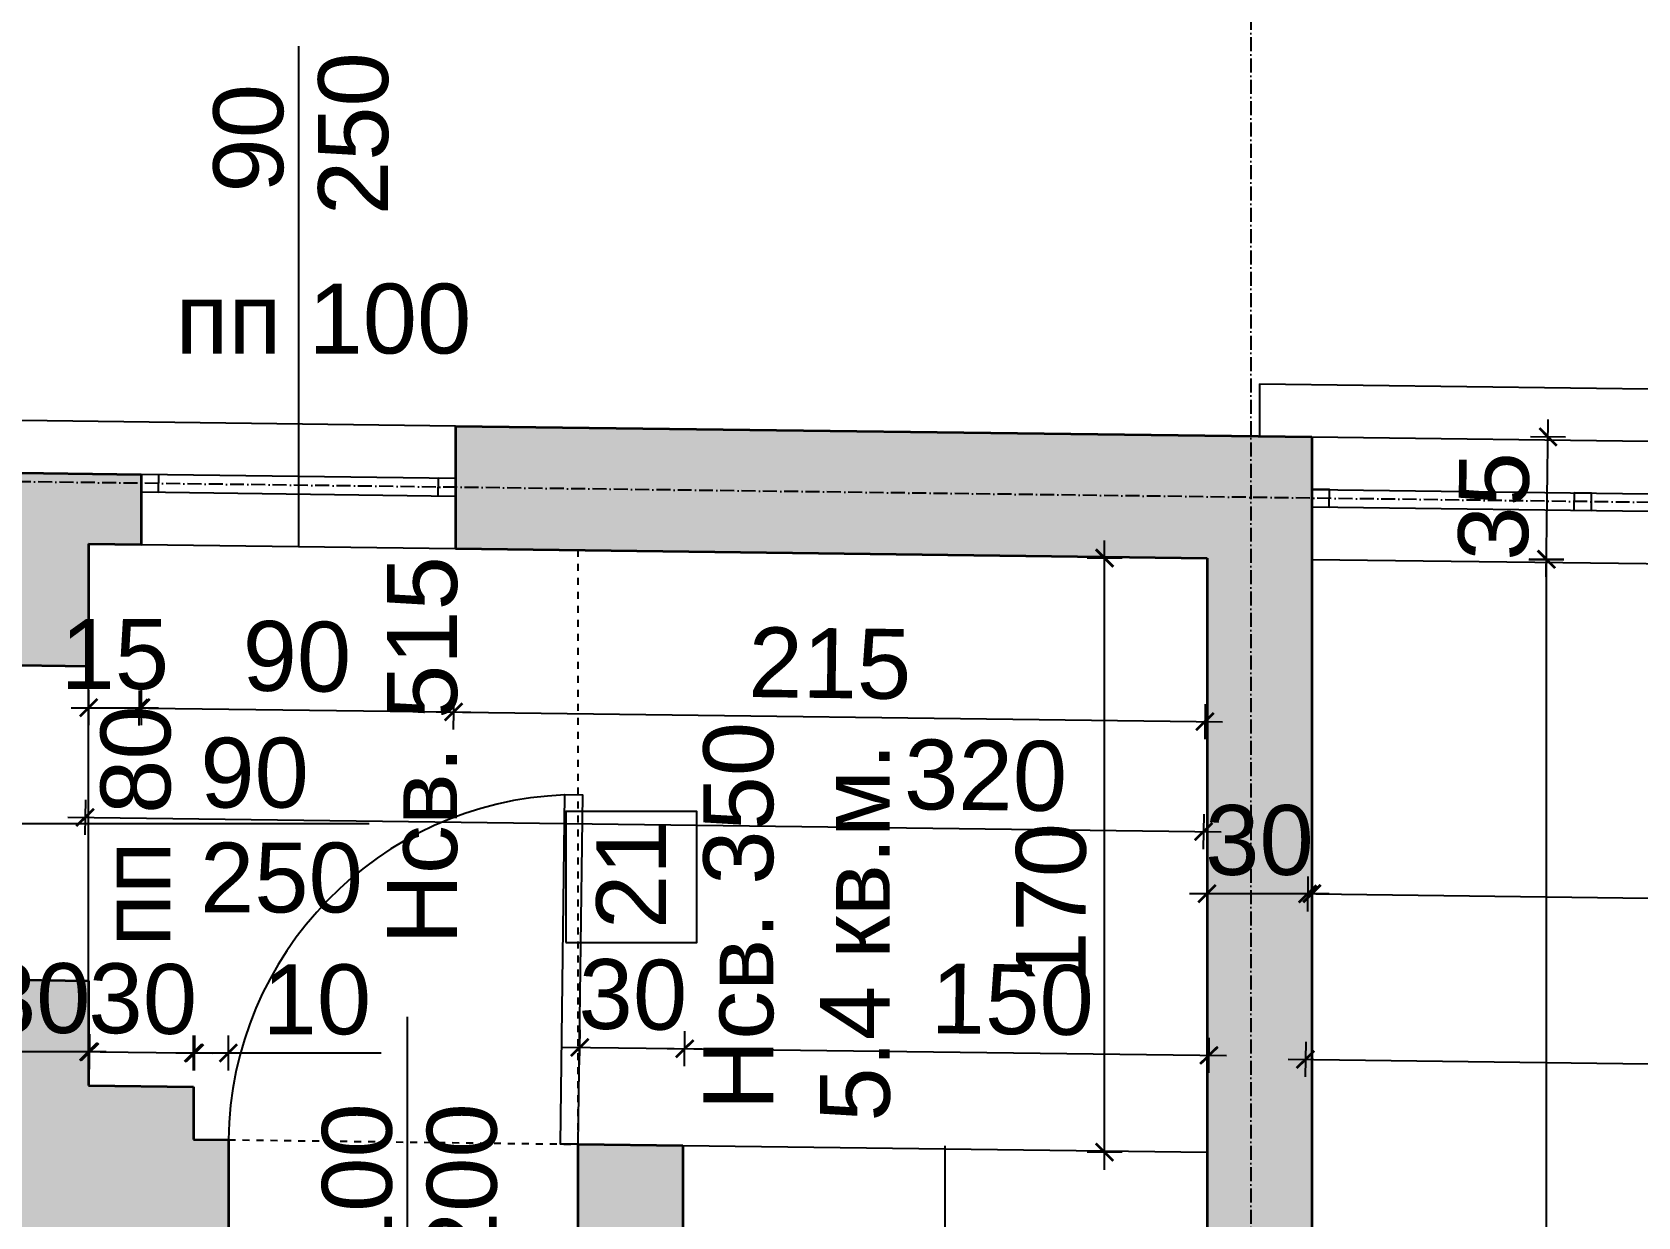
# Model space of a CAD drawing. Header units: inches. Extents: x -72385 to 39588, y -6525 to 66685.
# Drawn here: x -51733.5 to -51274.1, y 16892.3 to 17231.2 of the extents above; entities that cross this region are included whole.
import ezdxf

# ---------------------------------------------------------------- set-up
doc = ezdxf.new("R2010")
doc.units = ezdxf.units.IN
doc.header["$MEASUREMENT"] = 0
doc.linetypes.add('DashDot', pattern=[0.6, 0.4, -0.1, 0, -0.1])
doc.linetypes.add('Hidden', pattern=[0.4, 0.2, -0.2])
for name, color, linetype, lineweight in [('Врати', 251, 'Continuous', 25), ('Изгледни линии', 253, 'Continuous', 25), ('Надписи Hсв', 252, 'Continuous', 25), ('Надписи врати', 252, 'Continuous', 25), ('Надписи коти външни', 252, 'Continuous', 25), ('Надписи коти вътрешни', 252, 'Continuous', 25), ('Надписи номера на пом.', 252, 'Continuous', 25), ('Надписи площ', 252, 'Continuous', 25), ('Надписи прозорци', 252, 'Continuous', 25), ('Оси', 252, 'DashDot', 25), ('Прозорци', 251, 'Continuous', 25), ('Пунктир', 253, 'Hidden', 25), ('Разрезни линии', 7, 'Continuous', 35), ('Щрих стени', 254, 'Continuous', 25)]:
    doc.layers.add(name, color=color, linetype=linetype, lineweight=lineweight)
doc.styles.add('Arial Regular', font='arial.ttf')
doc.styles.get("Standard").update_dxf_attribs({"font": 'arial.ttf'})
doc.dimstyles.new('Annotative', dxfattribs={"dimscale": 0, "dimtxt": 20, "dimasz": 5, "dimexe": 5, "dimexo": 5, "dimgap": 5, "dimtad": 1, "dimdec": 0, "dimzin": 0, "dimdsep": 46, "dimtxsty": 'Standard', "dimblk": 'ARCHTICK', "dimcen": 5, "dimdle": 5, "dimadec": 0, "dimazin": 0, "dimtfac": 1, "dimtdec": 0, "dimtofl": 0, "dimtmove": 0, "dimatfit": 3, "dimldrblk": 'ARCHTICK', "dimfxl": 5, "dimfxlon": 1, "dimtolj": 1, "dimtzin": 0, "dimarcsym": 1})

# ---------------------------------------------------------------- blocks, each defined once
blk = doc.blocks.new('_ArchTick')
at = {"color": 0, "linetype": 'ByBlock', "const_width": 0.15}
blk.add_lwpolyline([(-0.5, -0.5), (0.5, 0.5)], dxfattribs=at)
blk = doc.blocks.new('*D8213')
at = {"layer": 'Defpoints', "color": 0, "ltscale": 50, "transparency": 16777216}
for p in [(-51426.66, 17080.77), (-51397.34, 17080.77), (-51397.34, 16910.76)]:
    blk.add_point(p, dxfattribs=at)
at = {"layer": 'Надписи коти вътрешни', "color": 0, "lineweight": -2, "ltscale": 50, "transparency": 16777216}
for p, q in [((-51426.66, 16905.76), (-51426.66, 17085.77)), ((-51421.66, 17080.77), (-51431.66, 17080.77)), ((-51421.66, 16910.76), (-51431.66, 16910.76))]:
    blk.add_line(p, q, dxfattribs=at)
at = {"layer": 'Надписи коти вътрешни', "color": 0, "lineweight": -2, "ltscale": 50, "transparency": 16777216, "xscale": 5, "yscale": 5, "zscale": 5}
for p, rotation in [((-51426.66, 17080.77), 90), ((-51426.66, 16910.76), 270)]:
    blk.add_blockref('_ArchTick', p, dxfattribs=dict(at, rotation=rotation))
at = {"layer": 'Надписи коти вътрешни', "color": 0, "ltscale": 50, "transparency": 16777216, "insert": (-51441.87, 16981.67), "char_height": 20, "attachment_point": 5, "rotation": 90}
blk.add_mtext('\\A1;170', dxfattribs=at)
blk = doc.blocks.new('*D488')
at = {"layer": 'Defpoints', "color": 0, "ltscale": 50, "transparency": 16777216}
for p in [(-51717.34, 17084.85), (-51702.34, 17084.66), (-51702.34, 17037.94)]:
    blk.add_point(p, dxfattribs=at)
at = {"layer": 'Надписи коти вътрешни', "color": 0, "lineweight": -2, "ltscale": 50, "transparency": 16777216}
for p, q in [((-51717.34, 17042.94), (-51717.34, 17032.94)), ((-51702.34, 17042.94), (-51702.34, 17032.94)), ((-51722.34, 17037.94), (-51697.34, 17037.94))]:
    blk.add_line(p, q, dxfattribs=at)
at = {"layer": 'Надписи коти вътрешни', "color": 0, "lineweight": -2, "ltscale": 50, "transparency": 16777216, "xscale": 5, "yscale": 5, "zscale": 5, "rotation": 180}
blk.add_blockref('_ArchTick', (-51717.34, 17037.94), dxfattribs=at)
at = {"layer": 'Надписи коти вътрешни', "color": 0, "lineweight": -2, "ltscale": 50, "transparency": 16777216, "xscale": 5, "yscale": 5, "zscale": 5}
blk.add_blockref('_ArchTick', (-51702.34, 17037.94), dxfattribs=at)
at = {"layer": 'Надписи коти вътрешни', "color": 0, "ltscale": 50, "transparency": 16777216, "insert": (-51709.84, 17053.15), "char_height": 20, "attachment_point": 5}
blk.add_mtext('\\A1;15', dxfattribs=at)
blk = doc.blocks.new('*D4438')
at = {"layer": 'Defpoints', "color": 0, "ltscale": 50, "transparency": 16777216}
for p in [(-51702.34, 17084.66), (-51612.34, 17083.51), (-51612.93, 17036.73)]:
    blk.add_point(p, dxfattribs=at)
at = {"layer": 'Надписи коти вътрешни', "color": 0, "lineweight": -2, "ltscale": 50, "transparency": 16777216}
for p, q in [((-51702.87, 17042.88), (-51703, 17032.88)), ((-51612.87, 17041.73), (-51613, 17031.73)), ((-51707.93, 17037.94), (-51607.93, 17036.67))]:
    blk.add_line(p, q, dxfattribs=at)
at = {"layer": 'Надписи коти вътрешни', "color": 0, "lineweight": -2, "ltscale": 50, "transparency": 16777216, "xscale": 5, "yscale": 5, "zscale": 5}
for p, rotation in [((-51702.93, 17037.88), 179.2706286525487), ((-51612.93, 17036.73), 359.2706286525487)]:
    blk.add_blockref('_ArchTick', p, dxfattribs=dict(at, rotation=rotation))
at = {"layer": 'Надписи коти вътрешни', "color": 0, "ltscale": 50, "transparency": 16777216, "insert": (-51657.74, 17052.51), "char_height": 20, "attachment_point": 5, "rotation": 359.2706}
blk.add_mtext('\\A1;90', dxfattribs=at)
blk = doc.blocks.new('*D4439')
at = {"layer": 'Defpoints', "color": 0, "ltscale": 50, "transparency": 16777216}
for p in [(-51612.34, 17083.51), (-51397.34, 17080.77), (-51397.93, 17033.99)]:
    blk.add_point(p, dxfattribs=at)
at = {"layer": 'Надписи коти вътрешни', "color": 0, "lineweight": -2, "ltscale": 50, "transparency": 16777216}
for p, q in [((-51612.87, 17041.73), (-51613, 17031.73)), ((-51617.93, 17036.79), (-51392.93, 17033.93)), ((-51397.87, 17038.99), (-51398, 17028.99))]:
    blk.add_line(p, q, dxfattribs=at)
at = {"layer": 'Надписи коти вътрешни', "color": 0, "lineweight": -2, "ltscale": 50, "transparency": 16777216, "xscale": 5, "yscale": 5, "zscale": 5}
for p, rotation in [((-51612.93, 17036.73), 179.2706286525471), ((-51397.93, 17033.99), 359.2706286525471)]:
    blk.add_blockref('_ArchTick', p, dxfattribs=dict(at, rotation=rotation))
at = {"layer": 'Надписи коти вътрешни', "color": 0, "ltscale": 50, "transparency": 16777216, "insert": (-51505.24, 17050.57), "char_height": 20, "attachment_point": 5, "rotation": 359.2706}
blk.add_mtext('\\A1;215', dxfattribs=at)
blk = doc.blocks.new('*D8214')
at = {"layer": 'Defpoints', "color": 0, "ltscale": 50, "transparency": 16777216}
for p in [(-51717.34, 17084.85), (-51397.34, 17080.77), (-51398.33, 17002.49)]:
    blk.add_point(p, dxfattribs=at)
at = {"layer": 'Надписи коти вътрешни', "color": 0, "lineweight": -2, "ltscale": 50, "transparency": 16777216}
for p, q in [((-51718.27, 17011.56), (-51718.4, 17001.56)), ((-51723.33, 17006.62), (-51393.33, 17002.42)), ((-51398.27, 17007.49), (-51398.4, 16997.49))]:
    blk.add_line(p, q, dxfattribs=at)
at = {"layer": 'Надписи коти вътрешни', "color": 0, "lineweight": -2, "ltscale": 50, "transparency": 16777216, "xscale": 5, "yscale": 5, "zscale": 5}
for p, rotation in [((-51718.33, 17006.56), 179.2706286525475), ((-51398.33, 17002.49), 359.2706286525474)]:
    blk.add_blockref('_ArchTick', p, dxfattribs=dict(at, rotation=rotation))
at = {"layer": 'Надписи коти вътрешни', "color": 0, "ltscale": 50, "transparency": 16777216, "insert": (-51460.67, 17018.5), "char_height": 20, "attachment_point": 5, "rotation": 359.2706}
blk.add_mtext('\\A1;320', dxfattribs=at)
blk = doc.blocks.new('*D536')
at = {"layer": 'Defpoints', "color": 0, "ltscale": 50, "transparency": 16777216}
for p in [(-51367.34, 17080.39), (-47202.34, 17027.37), (-47204.16, 16884.3)]:
    blk.add_point(p, dxfattribs=at)
at = {"layer": 'Надписи коти вътрешни', "color": 0, "lineweight": -2, "ltscale": 50, "transparency": 16777216}
for p, q in [((-51369.1, 16942.32), (-51369.22, 16932.32)), ((-51374.16, 16937.39), (-47199.16, 16884.24)), ((-47204.1, 16889.3), (-47204.22, 16879.3))]:
    blk.add_line(p, q, dxfattribs=at)
at = {"layer": 'Надписи коти вътрешни', "color": 0, "lineweight": -2, "ltscale": 50, "transparency": 16777216, "xscale": 5, "yscale": 5, "zscale": 5}
for p, rotation in [((-51369.16, 16937.32), 179.2706286525473), ((-47204.16, 16884.3), 359.2706286525473)]:
    blk.add_blockref('_ArchTick', p, dxfattribs=dict(at, rotation=rotation))
at = {"layer": 'Надписи коти вътрешни', "color": 0, "ltscale": 50, "transparency": 16777216, "insert": (-49286.47, 16926.02), "char_height": 20, "attachment_point": 5, "rotation": 359.2706}
blk.add_mtext('\\A1;4165', dxfattribs=at)
blk = doc.blocks.new('*D537')
at = {"layer": 'Defpoints', "color": 0, "ltscale": 50, "transparency": 16777216}
for p in [(-51367.34, 17080.39), (-51102.34, 17077.02), (-51103.56, 16981.31)]:
    blk.add_point(p, dxfattribs=at)
at = {"layer": 'Надписи коти вътрешни', "color": 0, "lineweight": -2, "ltscale": 50, "transparency": 16777216}
for p, q in [((-51368.49, 16989.68), (-51368.62, 16979.68)), ((-51103.49, 16986.31), (-51103.62, 16976.31)), ((-51373.56, 16984.75), (-51098.56, 16981.24))]:
    blk.add_line(p, q, dxfattribs=at)
at = {"layer": 'Надписи коти вътрешни', "color": 0, "lineweight": -2, "ltscale": 50, "transparency": 16777216, "xscale": 5, "yscale": 5, "zscale": 5}
for p, rotation in [((-51368.56, 16984.68), 179.270628652547), ((-51103.56, 16981.31), 359.270628652547)]:
    blk.add_blockref('_ArchTick', p, dxfattribs=dict(at, rotation=rotation))
at = {"layer": 'Надписи коти вътрешни', "color": 0, "ltscale": 50, "transparency": 16777216, "insert": (-51235.86, 16998.21), "char_height": 20, "attachment_point": 5, "rotation": 359.2706}
blk.add_mtext('\\A1;265', dxfattribs=at)
blk = doc.blocks.new('*D4460')
at = {"layer": 'Defpoints', "color": 0, "ltscale": 50, "transparency": 16777216}
for p in [(-51367.34, 17080.39), (-51300.22, 17080.39), (-51367.34, 16537.85)]:
    blk.add_point(p, dxfattribs=at)
at = {"layer": 'Надписи коти вътрешни', "color": 0, "lineweight": -2, "ltscale": 50, "transparency": 16777216}
for p, q in [((-51300.22, 16532.85), (-51300.22, 17085.39)), ((-51305.22, 17080.39), (-51295.22, 17080.39)), ((-51305.22, 16537.85), (-51295.22, 16537.85))]:
    blk.add_line(p, q, dxfattribs=at)
at = {"layer": 'Надписи коти вътрешни', "color": 0, "lineweight": -2, "ltscale": 50, "transparency": 16777216, "xscale": 5, "yscale": 5, "zscale": 5}
for p, rotation in [((-51300.22, 17080.39), 90), ((-51300.22, 16537.85), 270)]:
    blk.add_blockref('_ArchTick', p, dxfattribs=dict(at, rotation=rotation))
at = {"layer": 'Надписи коти вътрешни', "color": 0, "ltscale": 50, "transparency": 16777216, "insert": (-51315.44, 16809.12), "char_height": 20, "attachment_point": 5, "rotation": 90}
blk.add_mtext('\\A1;543', dxfattribs=at)
blk = doc.blocks.new('*D7645')
at = {"layer": 'Defpoints', "color": 0, "ltscale": 50, "transparency": 16777216}
for p in [(-51687.02, 16939.16), (-51717.34, 16914.26), (-51687.34, 16913.88)]:
    blk.add_point(p, dxfattribs=at)
at = {"layer": 'Надписи коти вътрешни', "color": 0, "lineweight": -2, "ltscale": 50, "transparency": 16777216}
for p, q in [((-51717.08, 16934.54), (-51716.95, 16944.54)), ((-51687.08, 16934.16), (-51686.95, 16944.16)), ((-51722.02, 16939.6), (-51682.02, 16939.09))]:
    blk.add_line(p, q, dxfattribs=at)
at = {"layer": 'Надписи коти вътрешни', "color": 0, "lineweight": -2, "ltscale": 50, "transparency": 16777216, "xscale": 5, "yscale": 5, "zscale": 5}
for p, rotation in [((-51717.02, 16939.54), 179.2706286525463), ((-51687.02, 16939.16), 359.2706286525462)]:
    blk.add_blockref('_ArchTick', p, dxfattribs=dict(at, rotation=rotation))
at = {"layer": 'Надписи коти вътрешни', "color": 0, "ltscale": 50, "transparency": 16777216, "insert": (-51701.82, 16954.57), "char_height": 20, "attachment_point": 5, "rotation": 359.2706}
blk.add_mtext('\\A1;30', dxfattribs=at)
blk = doc.blocks.new('*D7644')
at = {"layer": 'Defpoints', "color": 0, "ltscale": 50, "transparency": 16777216}
for p in [(-51677.33, 16939.16), (-51687.34, 16898.88), (-51677.33, 16898.88)]:
    blk.add_point(p, dxfattribs=at)
at = {"layer": 'Надписи коти вътрешни', "color": 0, "lineweight": -2, "ltscale": 50, "transparency": 16777216}
for p, q in [((-51687.34, 16934.16), (-51687.34, 16944.16)), ((-51677.33, 16934.16), (-51677.33, 16944.16)), ((-51692.34, 16939.16), (-51677.33, 16939.16)), ((-51677.33, 16939.16), (-51633.68, 16939.16))]:
    blk.add_line(p, q, dxfattribs=at)
at = {"layer": 'Надписи коти вътрешни', "color": 0, "lineweight": -2, "ltscale": 50, "transparency": 16777216, "xscale": 5, "yscale": 5, "zscale": 5, "rotation": 180}
blk.add_blockref('_ArchTick', (-51687.34, 16939.16), dxfattribs=at)
at = {"layer": 'Надписи коти вътрешни', "color": 0, "lineweight": -2, "ltscale": 50, "transparency": 16777216, "xscale": 5, "yscale": 5, "zscale": 5}
blk.add_blockref('_ArchTick', (-51677.33, 16939.16), dxfattribs=at)
at = {"layer": 'Надписи коти вътрешни', "color": 0, "ltscale": 50, "transparency": 16777216, "insert": (-51652.03, 16954.37), "char_height": 20, "attachment_point": 5}
blk.add_mtext('\\A1;10', dxfattribs=at)
blk = doc.blocks.new('*D3565')
at = {"layer": 'Defpoints', "color": 0, "ltscale": 50, "transparency": 16777216}
for p in [(-51546.79, 16940.38), (-51577.34, 16897.48), (-51547.34, 16897.1)]:
    blk.add_point(p, dxfattribs=at)
at = {"layer": 'Надписи коти вътрешни', "color": 0, "lineweight": -2, "ltscale": 50, "transparency": 16777216}
for p, q in [((-51576.85, 16935.76), (-51576.72, 16945.76)), ((-51546.85, 16935.38), (-51546.72, 16945.38)), ((-51581.79, 16940.83), (-51541.79, 16940.32))]:
    blk.add_line(p, q, dxfattribs=at)
at = {"layer": 'Надписи коти вътрешни', "color": 0, "lineweight": -2, "ltscale": 50, "transparency": 16777216, "xscale": 5, "yscale": 5, "zscale": 5}
for p, rotation in [((-51576.79, 16940.76), 179.2706286525594), ((-51546.79, 16940.38), 359.2706286525594)]:
    blk.add_blockref('_ArchTick', p, dxfattribs=dict(at, rotation=rotation))
at = {"layer": 'Надписи коти вътрешни', "color": 0, "ltscale": 50, "transparency": 16777216, "insert": (-51561.59, 16955.79), "char_height": 20, "attachment_point": 5, "rotation": 359.2706}
blk.add_mtext('\\A1;30', dxfattribs=at)
blk = doc.blocks.new('*D8215')
at = {"layer": 'Defpoints', "color": 0, "ltscale": 50, "transparency": 16777216}
for p in [(-51396.79, 16938.47), (-51547.34, 16897.1), (-51397.34, 16895.19)]:
    blk.add_point(p, dxfattribs=at)
at = {"layer": 'Надписи коти вътрешни', "color": 0, "lineweight": -2, "ltscale": 50, "transparency": 16777216}
for p, q in [((-51546.85, 16935.38), (-51546.72, 16945.38)), ((-51551.79, 16940.44), (-51391.79, 16938.41)), ((-51396.85, 16933.47), (-51396.72, 16943.47))]:
    blk.add_line(p, q, dxfattribs=at)
at = {"layer": 'Надписи коти вътрешни', "color": 0, "lineweight": -2, "ltscale": 50, "transparency": 16777216, "xscale": 5, "yscale": 5, "zscale": 5}
for p, rotation in [((-51546.79, 16940.38), 179.2706286525518), ((-51396.79, 16938.47), 359.2706286525518)]:
    blk.add_blockref('_ArchTick', p, dxfattribs=dict(at, rotation=rotation))
at = {"layer": 'Надписи коти вътрешни', "color": 0, "ltscale": 50, "transparency": 16777216, "insert": (-51453.03, 16954.4), "char_height": 20, "attachment_point": 5, "rotation": 359.2706}
blk.add_mtext('\\A1;150', dxfattribs=at)
blk = doc.blocks.new('*D5439')
at = {"layer": 'Defpoints', "color": 0, "ltscale": 50, "transparency": 16777216}
for p in [(-51609.38, 17351), (-51702.34, 17119.66), (-51612.34, 17118.51)]:
    blk.add_point(p, dxfattribs=at)
at = {"layer": 'Надписи коти външни', "color": 0, "lineweight": -2, "ltscale": 50, "transparency": 16777216}
for p, q in [((-51699.44, 17347.14), (-51699.31, 17357.14)), ((-51609.44, 17346), (-51609.31, 17356)), ((-51704.38, 17352.2), (-51604.38, 17350.93))]:
    blk.add_line(p, q, dxfattribs=at)
at = {"layer": 'Надписи коти външни', "color": 0, "lineweight": -2, "ltscale": 50, "transparency": 16777216, "xscale": 5, "yscale": 5, "zscale": 5}
for p, rotation in [((-51699.38, 17352.14), 179.2706286525463), ((-51609.38, 17351), 359.2706286525463)]:
    blk.add_blockref('_ArchTick', p, dxfattribs=dict(at, rotation=rotation))
at = {"layer": 'Надписи коти външни', "color": 0, "ltscale": 50, "transparency": 16777216, "insert": (-51654.18, 17366.78), "char_height": 20, "attachment_point": 5, "rotation": 359.2706}
blk.add_mtext('\\A1;90', dxfattribs=at)
blk = doc.blocks.new('*D5438')
at = {"layer": 'Defpoints', "color": 0, "ltscale": 50, "transparency": 16777216}
for p in [(-51364.38, 17347.88), (-51612.34, 17118.51), (-51367.34, 17115.4)]:
    blk.add_point(p, dxfattribs=at)
at = {"layer": 'Надписи коти външни', "color": 0, "lineweight": -2, "ltscale": 50, "transparency": 16777216}
for p, q in [((-51609.44, 17346), (-51609.31, 17356)), ((-51614.38, 17351.06), (-51359.38, 17347.81)), ((-51364.44, 17342.88), (-51364.31, 17352.88))]:
    blk.add_line(p, q, dxfattribs=at)
at = {"layer": 'Надписи коти външни', "color": 0, "lineweight": -2, "ltscale": 50, "transparency": 16777216, "xscale": 5, "yscale": 5, "zscale": 5}
for p, rotation in [((-51609.38, 17351), 179.2706286525479), ((-51364.38, 17347.88), 359.2706286525479)]:
    blk.add_blockref('_ArchTick', p, dxfattribs=dict(at, rotation=rotation))
at = {"layer": 'Надписи коти външни', "color": 0, "ltscale": 50, "transparency": 16777216, "insert": (-51486.68, 17364.65), "char_height": 20, "attachment_point": 5, "rotation": 359.2706}
blk.add_mtext('\\A1;245', dxfattribs=at)
blk = doc.blocks.new('*D5437')
at = {"layer": 'Defpoints', "color": 0, "ltscale": 50, "transparency": 16777216}
for p in [(-51099.38, 17344.5), (-51367.34, 17115.4), (-51102.34, 17112.02)]:
    blk.add_point(p, dxfattribs=at)
at = {"layer": 'Надписи коти външни', "color": 0, "lineweight": -2, "ltscale": 50, "transparency": 16777216}
for p, q in [((-51364.44, 17342.88), (-51364.31, 17352.88)), ((-51099.44, 17339.5), (-51099.31, 17349.5)), ((-51369.38, 17347.94), (-51094.38, 17344.44))]:
    blk.add_line(p, q, dxfattribs=at)
at = {"layer": 'Надписи коти външни', "color": 0, "lineweight": -2, "ltscale": 50, "transparency": 16777216, "xscale": 5, "yscale": 5, "zscale": 5}
for p, rotation in [((-51364.38, 17347.88), 179.270628652547), ((-51099.38, 17344.5), 359.270628652547)]:
    blk.add_blockref('_ArchTick', p, dxfattribs=dict(at, rotation=rotation))
at = {"layer": 'Надписи коти външни', "color": 0, "ltscale": 50, "transparency": 16777216, "insert": (-51231.68, 17361.4), "char_height": 20, "attachment_point": 5, "rotation": 359.2706}
blk.add_mtext('\\A1;265', dxfattribs=at)
blk = doc.blocks.new('*D5410')
at = {"layer": 'Defpoints', "color": 0, "ltscale": 50, "transparency": 16777216}
for p in [(-40218.1, 17305.99), (-52317.34, 17127.49), (-40222.34, 16973.51)]:
    blk.add_point(p, dxfattribs=at)
at = {"layer": 'Надписи коти външни', "color": 0, "lineweight": -2, "ltscale": 50, "transparency": 16777216}
for p, q in [((-52313.17, 17454.96), (-52313.04, 17464.96)), ((-52318.1, 17460.03), (-40213.11, 17305.92)), ((-40218.17, 17300.99), (-40218.04, 17310.99))]:
    blk.add_line(p, q, dxfattribs=at)
at = {"layer": 'Надписи коти външни', "color": 0, "lineweight": -2, "ltscale": 50, "transparency": 16777216, "xscale": 5, "yscale": 5, "zscale": 5}
for p, rotation in [((-52313.1, 17459.96), 179.2706286525472), ((-40218.1, 17305.99), 359.2706286525473)]:
    blk.add_blockref('_ArchTick', p, dxfattribs=dict(at, rotation=rotation))
at = {"layer": 'Надписи коти външни', "color": 0, "ltscale": 50, "transparency": 16777216, "insert": (-46265.41, 17398.18), "char_height": 20, "attachment_point": 5, "rotation": 359.2706}
blk.add_mtext('\\A1;12095', dxfattribs=at)
blk = doc.blocks.new('*D5827')
at = {"layer": 'Defpoints', "color": 0, "ltscale": 10, "transparency": 16777216}
for p in [(-51798.1, 17353.41), (-51802.34, 17020.93), (-51702.34, 17019.66)]:
    blk.add_point(p, dxfattribs=at)
at = {"layer": 'Надписи коти външни', "color": 0, "lineweight": -2, "ltscale": 10, "transparency": 16777216}
for p, q in [((-51798.17, 17348.41), (-51798.04, 17358.41)), ((-51693.11, 17352.07), (-51803.1, 17353.47)), ((-51698.17, 17347.13), (-51698.04, 17357.13))]:
    blk.add_line(p, q, dxfattribs=at)
at = {"layer": 'Надписи коти външни', "color": 0, "lineweight": -2, "ltscale": 10, "transparency": 16777216, "xscale": 5, "yscale": 5, "zscale": 5}
for p, rotation in [((-51798.1, 17353.41), 179.2706286525463), ((-51698.1, 17352.13), 359.2706286525462)]:
    blk.add_blockref('_ArchTick', p, dxfattribs=dict(at, rotation=rotation))
at = {"layer": 'Надписи коти външни', "color": 0, "ltscale": 10, "transparency": 16777216, "insert": (-51747.91, 17367.98), "char_height": 20, "attachment_point": 5, "rotation": 359.2706}
blk.add_mtext('\\A1;100', dxfattribs=at)
blk = doc.blocks.new('*D7643')
at = {"layer": 'Defpoints', "color": 0, "ltscale": 10, "transparency": 16777216}
for p in [(-51747.34, 16939.5), (-51747.34, 16929.84), (-51717.34, 16929.84)]:
    blk.add_point(p, dxfattribs=at)
at = {"layer": 'Надписи коти вътрешни', "color": 0, "lineweight": -2, "ltscale": 10, "transparency": 16777216}
for p, q in [((-51747.34, 16934.84), (-51747.34, 16944.5)), ((-51717.34, 16934.84), (-51717.34, 16944.5)), ((-51712.34, 16939.5), (-51752.34, 16939.5))]:
    blk.add_line(p, q, dxfattribs=at)
at = {"layer": 'Надписи коти вътрешни', "color": 0, "lineweight": -2, "ltscale": 10, "transparency": 16777216, "xscale": 5, "yscale": 5, "zscale": 5, "rotation": 180}
blk.add_blockref('_ArchTick', (-51747.34, 16939.5), dxfattribs=at)
at = {"layer": 'Надписи коти вътрешни', "color": 0, "lineweight": -2, "ltscale": 10, "transparency": 16777216, "xscale": 5, "yscale": 5, "zscale": 5}
blk.add_blockref('_ArchTick', (-51717.34, 16939.5), dxfattribs=at)
at = {"layer": 'Надписи коти вътрешни', "color": 0, "ltscale": 10, "transparency": 16777216, "insert": (-51732.34, 16954.72), "char_height": 20, "attachment_point": 5}
blk.add_mtext('\\A1;30', dxfattribs=at)
blk = doc.blocks.new('*D7668')
at = {"layer": 'Defpoints', "color": 0, "ltscale": 10, "transparency": 16777216}
for p in [(-51367.34, 16984.75), (-51397.34, 16974.91), (-51367.34, 16974.91)]:
    blk.add_point(p, dxfattribs=at)
at = {"layer": 'Надписи коти вътрешни', "color": 0, "lineweight": -2, "ltscale": 10, "transparency": 16777216}
for p, q in [((-51397.34, 16979.91), (-51397.34, 16989.75)), ((-51367.34, 16979.91), (-51367.34, 16989.75)), ((-51402.34, 16984.75), (-51362.34, 16984.75))]:
    blk.add_line(p, q, dxfattribs=at)
at = {"layer": 'Надписи коти вътрешни', "color": 0, "lineweight": -2, "ltscale": 10, "transparency": 16777216, "xscale": 5, "yscale": 5, "zscale": 5, "rotation": 180}
blk.add_blockref('_ArchTick', (-51397.34, 16984.75), dxfattribs=at)
at = {"layer": 'Надписи коти вътрешни', "color": 0, "lineweight": -2, "ltscale": 10, "transparency": 16777216, "xscale": 5, "yscale": 5, "zscale": 5}
blk.add_blockref('_ArchTick', (-51367.34, 16984.75), dxfattribs=at)
at = {"layer": 'Надписи коти вътрешни', "color": 0, "ltscale": 10, "transparency": 16777216, "insert": (-51382.34, 16999.96), "char_height": 20, "attachment_point": 5}
blk.add_mtext('\\A1;30', dxfattribs=at)
blk = doc.blocks.new('*D7687')
at = {"layer": 'Defpoints', "color": 0, "ltscale": 10, "transparency": 16777216}
for p in [(-51299.75, 17115.39), (-51279.9, 17115.14), (-51280.34, 17080.14)]:
    blk.add_point(p, dxfattribs=at)
at = {"layer": 'Надписи коти вътрешни', "color": 0, "lineweight": -2, "ltscale": 10, "transparency": 16777216}
for p, q in [((-51300.26, 17075.39), (-51299.69, 17120.39)), ((-51294.75, 17115.33), (-51304.75, 17115.45)), ((-51295.2, 17080.33), (-51305.2, 17080.46))]:
    blk.add_line(p, q, dxfattribs=at)
at = {"layer": 'Надписи коти вътрешни', "color": 0, "lineweight": -2, "ltscale": 10, "transparency": 16777216, "xscale": 5, "yscale": 5, "zscale": 5}
for p, rotation in [((-51299.75, 17115.39), 89.27062865254527), ((-51300.2, 17080.39), 269.2706286525453)]:
    blk.add_blockref('_ArchTick', p, dxfattribs=dict(at, rotation=rotation))
at = {"layer": 'Надписи коти вътрешни', "color": 0, "ltscale": 10, "transparency": 16777216, "insert": (-51315.22, 17095.58), "char_height": 20, "attachment_point": 5, "rotation": 89.2706}
blk.add_mtext('\\A1;35', dxfattribs=at)

msp = doc.modelspace()

# ---------------------------------------------------------------- hatches: boundary and pattern name
at = {"layer": 'Щрих стени', "ltscale": 10}
h = msp.add_hatch(color=256, dxfattribs=at)
h.dxf.hatch_style = 1
h.paths.add_polyline_path([(-52272.34, 17091.91), (-52102.34, 17089.75), (-52102.34, 17054.75), (-52072.34, 17054.36), (-52072.34, 17089.37), (-51747.34, 17085.23), (-51747.34, 17050.23), (-51717.34, 17049.85), (-51717.34, 17084.85), (-51702.34, 17084.66), (-51702.34, 17104.66), (-51802.34, 17105.93), (-51802.34, 17120.93), (-52317.34, 17127.49), (-52317.34, 16319.92), (-52282.34, 16319.48), (-52282.34, 16554.5), (-52272.34, 16554.37)])
h.paths.add_polyline_path([(-52062.34, 16919.23), (-52072.34, 16919.35), (-52072.34, 16964.36), (-52102.34, 16964.74), (-52102.34, 16177.18), (-52072.34, 16176.79), (-52072.34, 16889.35), (-52062.34, 16889.22)])
h.paths.add_polyline_path([(-51677.34, 16914.33), (-51687.34, 16914.45), (-51687.34, 16929.45), (-51717.34, 16929.84), (-51717.34, 16959.84), (-51747.34, 16960.22), (-51747.34, 16915.22), (-51962.34, 16917.95), (-51962.34, 16887.95), (-51677.34, 16884.32)])
h.paths.add_polyline_path([(-51367.34, 17115.4), (-51612.34, 17118.51), (-51612.34, 17083.51), (-51397.34, 17080.77), (-51397.34, 16538.23), (-51404.84, 16538.33), (-51404.84, 16458.32), (-51397.34, 16458.22), (-51397.34, 16043.19), (-51547.34, 16045.1), (-51547.34, 16395.13), (-51577.34, 16395.51), (-51577.34, 16045.48), (-51592.34, 16045.67), (-51592.34, 16015.67), (-51397.34, 16013.19), (-51397.34, 15938.18), (-51399.84, 15938.21), (-51399.84, 15858.21), (-51367.34, 15857.79), (-51337.34, 15857.41), (-51337.34, 15892.41), (-51367.34, 15892.8), (-51367.34, 16502.85), (-51337.31, 16502.46), (-51337.31, 16537.47), (-51367.34, 16537.85)])
h.paths.add_polyline_path([(-51547.34, 16912.67), (-51577.34, 16913.05), (-51577.34, 16495.52), (-51547.34, 16495.14)], flags=17)
h.paths.add_polyline_path([(-51692.34, 16046.95), (-52072.34, 16051.78), (-52072.34, 16076.79), (-52102.34, 16077.17), (-52102.34, 16052.17), (-52317.34, 16054.9), (-52317.34, 16019.9), (-52282.34, 16019.45), (-52282.34, 16024.45), (-51747.34, 16017.64), (-51747.34, 15905.13), (-51717.34, 15904.75), (-51717.34, 16017.26), (-51692.34, 16016.94)])
h.paths.add_polyline_path([(-51597.34, 15695.71), (-51717.34, 15697.24), (-51717.34, 15804.74), (-51747.34, 15805.13), (-51747.34, 15697.62), (-52282.34, 15704.43), (-52282.34, 15754.45), (-52317.34, 15754.9), (-52317.34, 15292.34), (-51967.34, 15287.88), (-51967.34, 15322.89), (-51969.84, 15322.92), (-51969.84, 15402.93), (-51699.84, 15399.49), (-51699.84, 15394.49), (-51669.84, 15394.11), (-51669.84, 15429.11), (-51999.84, 15433.31), (-51999.84, 15323.3), (-52282.34, 15326.9), (-52282.34, 15674.43), (-51597.34, 15665.71)])
h.paths.add_polyline_path([(-51367.34, 15707.78), (-51397.34, 15708.16), (-51397.34, 15693.16), (-51497.34, 15694.44), (-51497.34, 15664.43), (-51397.34, 15663.16), (-51397.34, 15350.63), (-51402.34, 15350.7), (-51402.34, 15280.69), (-51367.34, 15280.25)])
h.paths.add_polyline_path([(-51667.34, 15319.07), (-51669.84, 15319.1), (-51669.84, 15324.1), (-51699.84, 15324.48), (-51699.84, 15319.48), (-51702.34, 15319.51), (-51702.34, 15284.51), (-51667.34, 15284.07)])

# ---------------------------------------------------------------- linework, layer by layer
at = {"layer": 'Врати', "ltscale": 50}
msp.add_lwpolyline([(-51577.34, 16913.05), (-51582.34, 16913.12), (-51581.06, 17013.11), (-51576.06, 17013.04)], close=True, dxfattribs=at)
msp.add_arc((-51577.34, 16913.05), 100, 92.1366, 179.2706, dxfattribs=at)
at = {"layer": 'Изгледни линии', "ltscale": 50}
for p, q in [((-51382.34, 17130.59), (-51382.34, 17115.59)), ((-51382.34, 17130.59), (-46572.34, 17069.35)), ((-51612.34, 17118.51), (-51802.34, 17120.93)), ((-51367.34, 17115.4), (-51102.34, 17112.02)), ((-51702.34, 17084.66), (-51612.34, 17083.51)), ((-51367.34, 17080.39), (-51102.34, 17077.02)), ((-51717.34, 16959.84), (-51717.34, 17049.85)), ((-51547.34, 16912.67), (-51397.34, 16910.76))]:
    msp.add_line(p, q, dxfattribs=at)
at = {"layer": 'Надписи врати', "ltscale": 50}
msp.add_line((-51626.06, 16849.5), (-51626.06, 16949.5), dxfattribs=at)
at = {"layer": 'Надписи номера на пом.', "ltscale": 50}
msp.add_lwpolyline([(-51580.78, 16970.79), (-51543.28, 16970.79), (-51543.28, 17008.29), (-51580.78, 17008.29)], close=True, dxfattribs=at)
at = {"layer": 'Надписи прозорци', "ltscale": 50}
for p, q in [((-51657.15, 17084.08), (-51657.15, 17227.23)), ((-51747.34, 17004.84), (-51637.1, 17004.84)), ((-51472.34, 16912.58), (-51472.34, 16789.44))]:
    msp.add_line(p, q, dxfattribs=at)
at = {"layer": 'Оси', "ltscale": 10}
for p, q in [((-51384.84, 17498.15), (-51384.84, 14897.94)), ((-39839.84, 16951.14), (-52699.84, 17114.86))]:
    msp.add_line(p, q, dxfattribs=at)
at = {"layer": 'Прозорци', "ltscale": 50}
for p, q in [((-51612.34, 17103.51), (-51702.34, 17104.66)), ((-51702.34, 17099.66), (-51612.34, 17098.51)), ((-51367.34, 17100.39), (-51102.34, 17097.02)), ((-51367.34, 17095.39), (-51102.34, 17092.02))]:
    msp.add_line(p, q, dxfattribs=at)
for points in [[(-51702.34, 17099.66), (-51697.34, 17099.59), (-51697.28, 17104.59), (-51702.28, 17104.66), (-51702.34, 17099.66)], [(-51617.4, 17098.58), (-51612.4, 17098.51), (-51612.34, 17103.51), (-51617.34, 17103.58), (-51617.4, 17098.58)], [(-51367.34, 17095.39), (-51362.34, 17095.33), (-51362.27, 17100.33), (-51367.27, 17100.39), (-51367.34, 17095.39)], [(-51292.35, 17094.44), (-51287.35, 17094.38), (-51287.29, 17099.37), (-51292.29, 17099.44), (-51292.35, 17094.44)]]:
    msp.add_lwpolyline(points, dxfattribs=at)
at = {"layer": 'Пунктир', "ltscale": 10}
for p in [(-51577.34, 17083.07), (-51677.34, 16914.33)]:
    msp.add_line(p, (-51577.34, 16913.05), dxfattribs=at)
at = {"layer": 'Разрезни линии', "ltscale": 50}
for p, q in [((-51612.34, 17118.51), (-51367.34, 17115.4)), ((-51612.34, 17118.51), (-51612.34, 17083.51)), ((-51367.34, 17115.4), (-51367.34, 16537.85)), ((-51802.34, 17105.93), (-51702.34, 17104.66)), ((-51702.34, 17104.66), (-51702.34, 17084.66)), ((-51717.34, 17084.85), (-51702.34, 17084.66)), ((-51717.34, 17084.85), (-51717.34, 17049.85)), ((-51612.34, 17083.51), (-51397.34, 17080.77)), ((-51397.34, 17080.77), (-51397.34, 16538.23)), ((-51747.34, 17050.23), (-51717.34, 17049.85)), ((-51747.34, 16960.22), (-51717.34, 16959.84)), ((-51717.34, 16959.84), (-51717.34, 16929.84)), ((-51717.34, 16929.84), (-51687.34, 16929.45)), ((-51687.34, 16929.45), (-51687.34, 16914.45)), ((-51687.34, 16914.45), (-51677.34, 16914.33)), ((-51677.34, 16914.33), (-51677.34, 16884.32)), ((-51577.34, 16913.05), (-51547.34, 16912.67)), ((-51577.34, 16913.05), (-51577.34, 16495.52)), ((-51547.34, 16912.67), (-51547.34, 16495.14))]:
    msp.add_line(p, q, dxfattribs=at)

# ---------------------------------------------------------------- texts
at = {"layer": 'Надписи Hсв', "ltscale": 100, "char_height": 20, "width": 180.4891, "attachment_point": 1, "rotation": 90, "style": 'Arial Regular'}
for s, insert in [('\\pxt8;Hсв. 515', (-51631.93, 16970.18)), ('\\pxt8;Hсв. 350', (-51541.46, 16922.77))]:
    msp.add_mtext(s, dxfattribs=dict(at, insert=insert))
at = {"layer": 'Надписи врати', "ltscale": 100, "char_height": 20, "width": 180.4891, "attachment_point": 1, "rotation": 90, "style": 'Arial Regular'}
for s, insert in [('100', (-51650.58, 16878.16)), ('200', (-51620.58, 16878.16))]:
    msp.add_mtext(s, dxfattribs=dict(at, insert=insert))
at = {"layer": 'Надписи номера на пом.', "ltscale": 100, "insert": (-51572.09, 16899.93), "char_height": 20, "width": 180.4891, "attachment_point": 1, "rotation": 90, "style": 'Arial Regular'}
msp.add_mtext('\\pxqc;21', dxfattribs=at)
at = {"layer": 'Надписи площ', "ltscale": 100, "insert": (-51508.11, 16919.5), "char_height": 20, "width": 180.4891, "attachment_point": 1, "rotation": 90, "style": 'Arial Regular'}
msp.add_mtext('5.4 кв.м.', dxfattribs=at)
at = {"layer": 'Надписи прозорци', "ltscale": 100, "char_height": 20, "width": 180.4891, "attachment_point": 1, "rotation": 90, "style": 'Arial Regular'}
for s, insert in [('250', (-51651.66, 17178.86)), ('90', (-51681.66, 17185.32)), ('пп 80', (-51713.93, 16969.53))]:
    msp.add_mtext(s, dxfattribs=dict(at, insert=insert))
at = {"layer": 'Надписи прозорци', "ltscale": 100, "char_height": 20, "width": 180.4891, "attachment_point": 1, "style": 'Arial Regular'}
for s, insert in [('пп 100', (-51692.46, 17159.28)), ('90', (-51685.39, 17029.36)), ('250', (-51685.47, 16999.36))]:
    msp.add_mtext(s, dxfattribs=dict(at, insert=insert))

# ---------------------------------------------------------------- dimensions: what is measured, and where the dimension line sits
at = {"layer": 'Надписи коти външни', "ltscale": 50}
dim = msp.add_aligned_dim(p1=(-52317.34, 17127.49), p2=(-40222.34, 16973.51), distance=332.5, text='12095', dimstyle='Annotative', override={"dimscale": 0, "dimtix": 0, "dimtofl": 0, "dimtmove": 0, "dimatfit": 3}, dxfattribs=at)
dim.commit()
dim.dimension.update_dxf_attribs({"geometry": '*D5410', "text_midpoint": (-46265.41, 17398.18)})
at = {"layer": 'Надписи коти външни', "ltscale": 10}
dim = msp.add_aligned_dim(p1=(-51702.34, 17019.66), p2=(-51802.34, 17020.93), distance=-332.5, dimstyle='Annotative', override={"dimscale": 0, "dimtix": 0, "dimtofl": 0, "dimtmove": 0, "dimatfit": 3}, dxfattribs=at)
dim.commit()
dim.dimension.update_dxf_attribs({"geometry": '*D5827', "text_midpoint": (-51747.91, 17367.98)})
at = {"layer": 'Надписи коти външни', "ltscale": 50}
for p1, p2, picture, middle in [((-51702.34, 17119.66), (-51612.34, 17118.51), '*D5439', (-51654.18, 17366.78)), ((-51612.34, 17118.51), (-51367.34, 17115.4), '*D5438', (-51486.68, 17364.65)), ((-51367.34, 17115.4), (-51102.34, 17112.02), '*D5437', (-51231.68, 17361.4))]:
    dim = msp.add_aligned_dim(p1=p1, p2=p2, distance=232.5, dimstyle='Annotative', override={"dimscale": 0, "dimtix": 0, "dimtofl": 0, "dimtmove": 0, "dimatfit": 3}, dxfattribs=at)
    dim.commit()
    dim.dimension.update_dxf_attribs({"geometry": picture, "text_midpoint": middle})
at = {"layer": 'Надписи коти вътрешни', "ltscale": 10}
for base, p1, p2, angle, picture, middle in [((-51299.75, 17115.39), (-51280.34, 17080.14), (-51279.9, 17115.14), 89.2706, '*D7687', (-51300, 17095.39)), ((-51367.34, 16984.75), (-51397.34, 16974.91), (-51367.34, 16974.91), 0, '*D7668', (-51382.34, 16984.75)), ((-51747.34, 16939.5), (-51717.34, 16929.84), (-51747.34, 16929.84), 180, '*D7643', (-51732.34, 16939.5))]:
    dim = msp.add_linear_dim(base=base, p1=p1, p2=p2, angle=angle, dimstyle='Annotative', override={"dimscale": 0, "dimtix": 0, "dimtofl": 0, "dimtmove": 0, "dimatfit": 3}, dxfattribs=at)
    dim.commit()
    dim.dimension.update_dxf_attribs({"geometry": picture, "text_midpoint": middle, "dimtype": 129})
at = {"layer": 'Надписи коти вътрешни', "ltscale": 50}
for base, p1, p2, picture, middle in [((-51702.34, 17037.94), (-51717.34, 17084.85), (-51702.34, 17084.66), '*D488', (-51709.84, 17037.94)), ((-51677.33, 16939.16), (-51687.34, 16898.88), (-51677.33, 16898.88), '*D7644', (-51652.03, 16939.16))]:
    dim = msp.add_linear_dim(base=base, p1=p1, p2=p2, dimstyle='Annotative', override={"dimscale": 0, "dimtix": 0, "dimtofl": 0, "dimtmove": 0, "dimatfit": 3}, dxfattribs=at)
    dim.commit()
    dim.dimension.update_dxf_attribs({"geometry": picture, "text_midpoint": middle, "dimtype": 128})
for base, p1, p2, angle, picture, middle, dimtype in [((-51398.33, 17002.49), (-51717.34, 17084.85), (-51397.34, 17080.77), 359.2706, '*D8214', (-51460.87, 17003.28), 129), ((-51426.66, 17080.77), (-51397.34, 16910.76), (-51397.34, 17080.77), 90, '*D8213', (-51426.66, 16981.67), 128), ((-51687.02, 16939.16), (-51717.34, 16914.26), (-51687.34, 16913.88), 359.2706, '*D7645', (-51702.02, 16939.35), 129), ((-51546.79, 16940.38), (-51577.34, 16897.48), (-51547.34, 16897.1), 359.2706, '*D3565', (-51561.79, 16940.57), 129), ((-51396.79, 16938.47), (-51547.34, 16897.1), (-51397.34, 16895.19), 359.2706, '*D8215', (-51453.22, 16939.19), 129)]:
    dim = msp.add_linear_dim(base=base, p1=p1, p2=p2, angle=angle, dimstyle='Annotative', override={"dimscale": 0, "dimtix": 0, "dimtofl": 0, "dimtmove": 0, "dimatfit": 3}, dxfattribs=at)
    dim.commit()
    dim.dimension.update_dxf_attribs({"geometry": picture, "text_midpoint": middle, "dimtype": dimtype})
for p1, p2, distance, picture, middle in [((-51702.34, 17084.66), (-51612.34, 17083.51), -46.79, '*D4438', (-51657.74, 17052.51)), ((-51612.34, 17083.51), (-51397.34, 17080.77), -46.79, '*D4439', (-51505.24, 17050.57)), ((-51367.34, 17080.39), (-47202.34, 17027.37), -143.08, '*D536', (-49286.47, 16926.02)), ((-51367.34, 17080.39), (-51102.34, 17077.02), -95.72, '*D537', (-51235.86, 16998.21))]:
    dim = msp.add_aligned_dim(p1=p1, p2=p2, distance=distance, dimstyle='Annotative', override={"dimscale": 0, "dimtix": 0, "dimtofl": 0, "dimtmove": 0, "dimatfit": 3}, dxfattribs=at)
    dim.commit()
    dim.dimension.update_dxf_attribs({"geometry": picture, "text_midpoint": middle})
dim = msp.add_linear_dim(base=(-51300.22, 17080.39), p1=(-51367.34, 16537.85), p2=(-51367.34, 17080.39), angle=90, dimstyle='Annotative', override={"dimscale": 0, "dimtix": 0, "dimtofl": 0, "dimtmove": 0, "dimatfit": 3}, dxfattribs=at)
dim.commit()
dim.dimension.update_dxf_attribs({"geometry": '*D4460', "text_midpoint": (-51315.44, 16809.12)})

doc.saveas('drawing.dxf')
